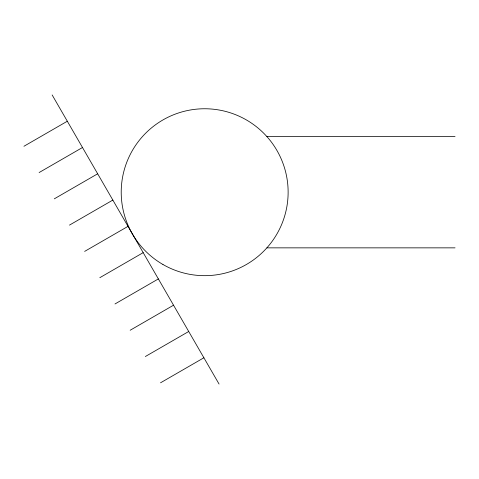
<?xml version="1.0" encoding="UTF-8"?>
<svg xmlns="http://www.w3.org/2000/svg" width="479" height="479" viewBox="0 0 479 479"><rect width="100%" height="100%" fill="white"/><g stroke="black" fill="none" stroke-linecap="round" stroke-linejoin="round"><path stroke-width="0.72" d="M23.95 146.263L67.317 121.229M39.122 172.548L82.49 147.508M54.301 198.833L97.668 173.793M69.473 225.112L112.84 200.078M84.645 251.397L128.013 226.357M99.824 277.682L143.191 252.643M114.996 303.961L158.363 278.922M130.174 330.247L173.536 305.207M145.347 356.526L188.714 331.492M160.519 382.811L203.886 357.771M266.881 136.569L455.05 136.569M266.881 247.853L455.05 247.853M52.145 94.944L219.065 384.056M162.944 264.492A83.46 83.46 0 0 0 288.13 192.211A83.46 83.46 0 0 0 162.944 119.936A83.46 83.46 0 0 0 162.944 264.492"/></g></svg>
